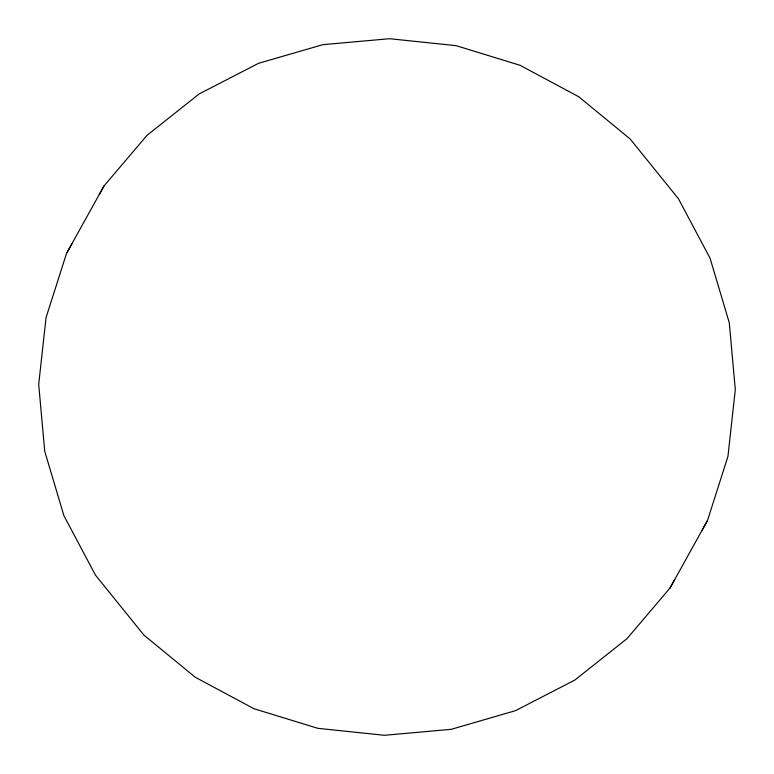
<?xml version="1.0" encoding="UTF-8"?>
<svg xmlns="http://www.w3.org/2000/svg" width="774" height="774" viewBox="0 0 774 774"><rect width="100%" height="100%" fill="white"/><g stroke="black" fill="none" stroke-linecap="round" stroke-linejoin="round"><path stroke-width="1.16" d="M66.516 253.456L46.053 317.582L38.7 384.378L44.728 451.271L63.913 515.697L95.502 575.179L143.877 635.048L195.222 677.231L253.978 708.723L317.872 728.334L384.446 735.29L451.155 729.331L515.436 710.696L574.801 680.085L626.979 638.685L669.974 588.076L707.484 520.544L727.947 456.418L735.3 389.622L729.272 322.729L710.087 258.303L678.498 198.821L630.123 138.952L578.778 96.769L520.022 65.277L456.128 45.666L389.554 38.71L322.845 44.669L258.564 63.304L199.199 93.915L147.021 135.315L104.026 185.924L66.516 253.456L71.885 243.781M99.295 194.468L104.026 185.924M669.974 588.076L674.705 579.533M702.115 530.219L707.484 520.544"/></g></svg>
